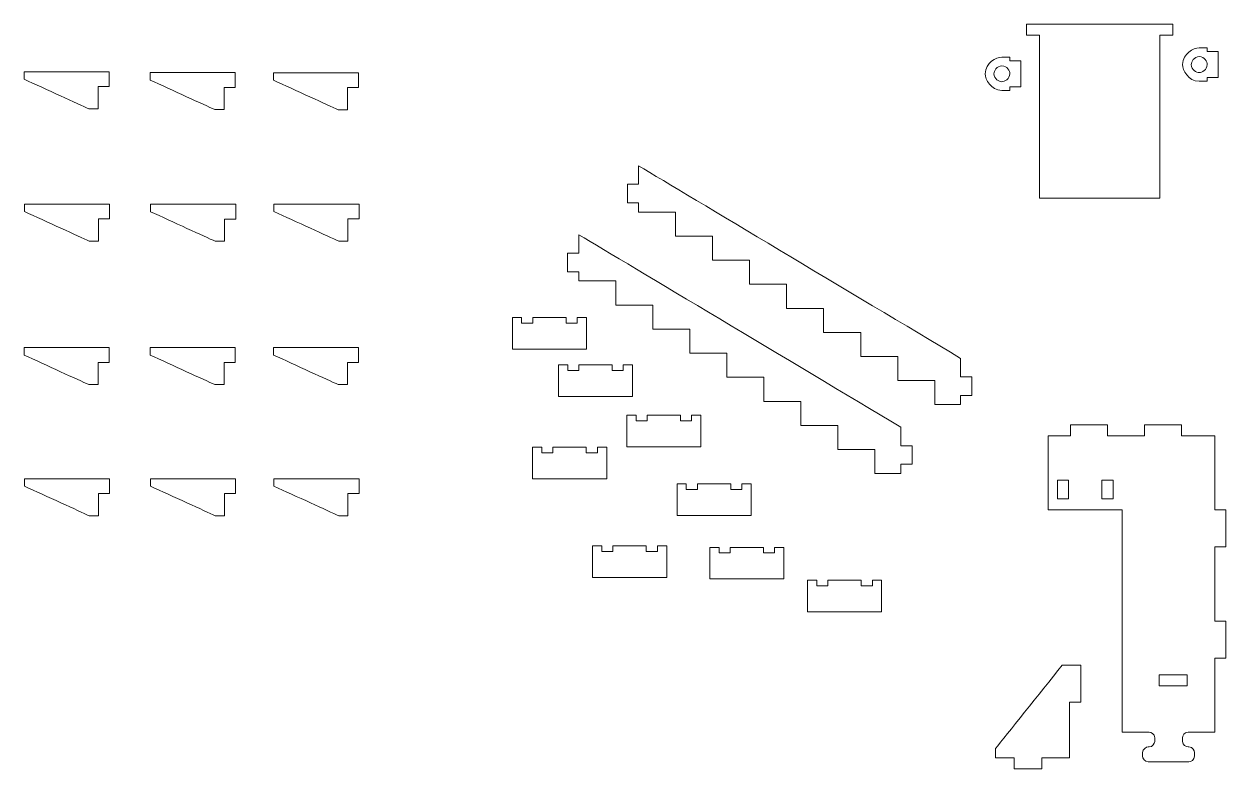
# Model space of a CAD drawing. Header units: millimetres. Extents: x -5059 to 5976, y -2595 to 3315.
# Drawn here: x 2984 to 3633, y -576 to -173 of the extents above; entities that cross this region are included whole.
import ezdxf

# ---------------------------------------------------------------- set-up
doc = ezdxf.new("R2010")
doc.units = ezdxf.units.MM
doc.header["$MEASUREMENT"] = 0
doc.layers.add('Make2D$visible$lines', color=7, linetype='Continuous')

msp = doc.modelspace()

# ---------------------------------------------------------------- linework, layer by layer
at = {"layer": 'Make2D$visible$lines', "color": 18, "lineweight": 9}
for points in [[(3525.1403, -179.3302), (3525.1403, -177.3302), (3525.1403, -174.3302), (3525.1403, -173.3302)], [(3604.1403, -173.3302), (3577.8069, -173.3302), (3538.3069, -173.3302), (3525.1403, -173.3302)], [(3604.1403, -173.3302), (3604.1403, -175.3302), (3604.1403, -178.3302), (3604.1403, -179.3302)], [(3532.1403, -179.3302), (3529.8069, -179.3302), (3526.3069, -179.3302), (3525.1403, -179.3302)], [(3532.1403, -179.3302), (3532.1403, -208.6636), (3532.1403, -252.6636), (3532.1403, -267.3302)], [(3604.1403, -179.3302), (3601.8069, -179.3302), (3598.3069, -179.3302), (3597.1403, -179.3302)], [(3597.1403, -267.3302), (3597.1403, -237.9969), (3597.1403, -193.9969), (3597.1403, -179.3302)], [(3618.4777, -186.2005), (3619.911, -186.2005), (3622.061, -186.2005), (3622.7777, -186.2005)], [(3622.7777, -186.2005), (3622.7777, -186.8672), (3622.7777, -187.8672), (3622.7777, -188.2005)], [(3622.7777, -188.2005), (3624.7777, -188.2005), (3627.7777, -188.2005), (3628.7777, -188.2005)], [(3628.7777, -188.2005), (3628.7777, -192.8672), (3628.7777, -199.8672), (3628.7777, -202.2005)], [(3511.8887, -191.1847), (3513.322, -191.1847), (3515.472, -191.1847), (3516.1887, -191.1847)], [(3516.1887, -191.1847), (3516.1887, -191.8514), (3516.1887, -192.8514), (3516.1887, -193.1847)], [(3516.1887, -193.1847), (3518.1887, -193.1847), (3521.1887, -193.1847), (3522.1887, -193.1847)], [(3522.1887, -193.1847), (3522.1887, -197.8514), (3522.1887, -204.8514), (3522.1887, -207.1847)], [(3029.79, -199.0865), (3014.4567, -199.0865), (2991.4567, -199.0865), (2983.79, -199.0865)], [(2983.79, -199.0865), (2983.79, -200.4198), (2983.79, -202.4198), (2983.79, -203.0865)], [(3029.79, -207.0865), (3029.79, -204.4198), (3029.79, -200.4198), (3029.79, -199.0865)], [(3097.8537, -199.5566), (3082.5204, -199.5566), (3059.5204, -199.5566), (3051.8537, -199.5566)], [(3051.8537, -199.5566), (3051.8537, -200.89), (3051.8537, -202.89), (3051.8537, -203.5566)], [(3097.8537, -207.5566), (3097.8537, -204.89), (3097.8537, -200.89), (3097.8537, -199.5566)], [(3164.4994, -199.647), (3149.1661, -199.647), (3126.1661, -199.647), (3118.4994, -199.647)], [(3118.4994, -199.647), (3118.4994, -200.9803), (3118.4994, -202.9803), (3118.4994, -203.647)], [(3164.4994, -207.647), (3164.4994, -204.9803), (3164.4994, -200.9803), (3164.4994, -199.647)], [(2983.79, -203.0865), (2995.4567, -208.4198), (3012.9567, -216.4198), (3018.79, -219.0865)], [(3023.79, -219.0865), (3023.79, -215.0865), (3023.79, -209.0865), (3023.79, -207.0865)], [(3023.79, -207.0865), (3025.79, -207.0865), (3028.79, -207.0865), (3029.79, -207.0865)], [(3051.8537, -203.5566), (3063.5204, -208.89), (3081.0204, -216.89), (3086.8537, -219.5566)], [(3091.8537, -219.5566), (3091.8537, -215.5566), (3091.8537, -209.5566), (3091.8537, -207.5566)], [(3091.8537, -207.5566), (3093.8537, -207.5566), (3096.8537, -207.5566), (3097.8537, -207.5566)], [(3118.4994, -203.647), (3130.1661, -208.9803), (3147.6661, -216.9803), (3153.4994, -219.647)], [(3158.4994, -219.647), (3158.4994, -215.647), (3158.4994, -209.647), (3158.4994, -207.647)], [(3158.4994, -207.647), (3160.4994, -207.647), (3163.4994, -207.647), (3164.4994, -207.647)], [(3522.1887, -207.1847), (3520.1887, -207.1847), (3517.1887, -207.1847), (3516.1887, -207.1847)], [(3516.1887, -207.1847), (3516.1887, -207.8514), (3516.1887, -208.8514), (3516.1887, -209.1847)], [(3622.7777, -204.2005), (3621.3443, -204.2005), (3619.1943, -204.2005), (3618.4777, -204.2005)], [(3628.7777, -202.2005), (3626.7777, -202.2005), (3623.7777, -202.2005), (3622.7777, -202.2005)], [(3622.7777, -202.2005), (3622.7777, -202.8672), (3622.7777, -203.8672), (3622.7777, -204.2005)], [(3516.1887, -209.1847), (3514.7554, -209.1847), (3512.6054, -209.1847), (3511.8887, -209.1847)], [(3018.79, -219.0865), (3020.4567, -219.0865), (3022.9567, -219.0865), (3023.79, -219.0865)], [(3086.8537, -219.5566), (3088.5204, -219.5566), (3091.0204, -219.5566), (3091.8537, -219.5566)], [(3153.4994, -219.647), (3155.1661, -219.647), (3157.6661, -219.647), (3158.4994, -219.647)], [(3489.6329, -353.8705), (3431.6329, -319.2038), (3344.6329, -267.2038), (3315.6329, -249.8705)], [(3315.6329, -249.8705), (3315.6329, -253.2038), (3315.6329, -258.2038), (3315.6329, -259.8705)], [(3315.6329, -259.8705), (3313.6329, -259.8705), (3310.6329, -259.8705), (3309.6329, -259.8705)], [(3309.6329, -259.8705), (3309.6329, -263.2038), (3309.6329, -268.2038), (3309.6329, -269.8705)], [(3030.0207, -270.5677), (3014.6874, -270.5677), (2991.6874, -270.5677), (2984.0207, -270.5677)], [(2984.0207, -270.5677), (2984.0207, -271.901), (2984.0207, -273.901), (2984.0207, -274.5677)], [(3030.0207, -278.5677), (3030.0207, -275.901), (3030.0207, -271.901), (3030.0207, -270.5677)], [(3098.0844, -270.6573), (3082.7511, -270.6573), (3059.7511, -270.6573), (3052.0844, -270.6573)], [(3052.0844, -270.6573), (3052.0844, -271.9907), (3052.0844, -273.9907), (3052.0844, -274.6573)], [(3098.0844, -278.6573), (3098.0844, -275.9907), (3098.0844, -271.9907), (3098.0844, -270.6573)], [(3164.7301, -270.5677), (3149.3968, -270.5677), (3126.3968, -270.5677), (3118.7301, -270.5677)], [(3118.7301, -270.5677), (3118.7301, -271.901), (3118.7301, -273.901), (3118.7301, -274.5677)], [(3164.7301, -278.5677), (3164.7301, -275.901), (3164.7301, -271.901), (3164.7301, -270.5677)], [(3309.6329, -269.8705), (3311.6329, -269.8705), (3314.6329, -269.8705), (3315.6329, -269.8705)], [(3315.6329, -269.8705), (3315.6329, -271.5372), (3315.6329, -274.0372), (3315.6329, -274.8705)], [(3532.1403, -267.3302), (3553.8069, -267.3302), (3586.3069, -267.3302), (3597.1403, -267.3302)], [(2984.0207, -274.5677), (2995.6874, -279.901), (3013.1874, -287.901), (3019.0207, -290.5677)], [(3024.0207, -290.5677), (3024.0207, -286.5677), (3024.0207, -280.5677), (3024.0207, -278.5677)], [(3024.0207, -278.5677), (3026.0207, -278.5677), (3029.0207, -278.5677), (3030.0207, -278.5677)], [(3052.0844, -274.6573), (3063.7511, -279.9907), (3081.2511, -287.9907), (3087.0844, -290.6573)], [(3092.0844, -290.6573), (3092.0844, -286.6573), (3092.0844, -280.6573), (3092.0844, -278.6573)], [(3092.0844, -278.6573), (3094.0844, -278.6573), (3097.0844, -278.6573), (3098.0844, -278.6573)], [(3118.7301, -274.5677), (3130.3968, -279.901), (3147.8968, -287.901), (3153.7301, -290.5677)], [(3158.7301, -290.5677), (3158.7301, -286.5677), (3158.7301, -280.5677), (3158.7301, -278.5677)], [(3158.7301, -278.5677), (3160.7301, -278.5677), (3163.7301, -278.5677), (3164.7301, -278.5677)], [(3315.6329, -274.8705), (3322.2996, -274.8705), (3332.2996, -274.8705), (3335.6329, -274.8705)], [(3335.6329, -274.8705), (3335.6329, -279.2038), (3335.6329, -285.7038), (3335.6329, -287.8705)], [(3019.0207, -290.5677), (3020.6874, -290.5677), (3023.1874, -290.5677), (3024.0207, -290.5677)], [(3087.0844, -290.6573), (3088.7511, -290.6573), (3091.2511, -290.6573), (3092.0844, -290.6573)], [(3153.7301, -290.5677), (3155.3968, -290.5677), (3157.8968, -290.5677), (3158.7301, -290.5677)], [(3457.3532, -391.0893), (3399.3532, -356.4226), (3312.3532, -304.4226), (3283.3532, -287.0893)], [(3283.3532, -287.0893), (3283.3532, -290.4226), (3283.3532, -295.4226), (3283.3532, -297.0893)], [(3335.6329, -287.8705), (3342.2996, -287.8705), (3352.2996, -287.8705), (3355.6329, -287.8705)], [(3355.6329, -287.8705), (3355.6329, -292.2038), (3355.6329, -298.7038), (3355.6329, -300.8705)], [(3283.3532, -297.0893), (3281.3532, -297.0893), (3278.3532, -297.0893), (3277.3532, -297.0893)], [(3277.3532, -297.0893), (3277.3532, -300.4226), (3277.3532, -305.4226), (3277.3532, -307.0893)], [(3355.6329, -300.8705), (3362.2996, -300.8705), (3372.2996, -300.8705), (3375.6329, -300.8705)], [(3375.6329, -300.8705), (3375.6329, -305.2038), (3375.6329, -311.7038), (3375.6329, -313.8705)], [(3277.3532, -307.0893), (3279.3532, -307.0893), (3282.3532, -307.0893), (3283.3532, -307.0893)], [(3283.3532, -307.0893), (3283.3532, -308.756), (3283.3532, -311.256), (3283.3532, -312.0893)], [(3283.3532, -312.0893), (3290.0198, -312.0893), (3300.0198, -312.0893), (3303.3532, -312.0893)], [(3303.3532, -312.0893), (3303.3532, -316.4226), (3303.3532, -322.9226), (3303.3532, -325.0893)], [(3375.6329, -313.8705), (3382.2996, -313.8705), (3392.2996, -313.8705), (3395.6329, -313.8705)], [(3395.6329, -313.8705), (3395.6329, -318.2038), (3395.6329, -324.7038), (3395.6329, -326.8705)], [(3303.3532, -325.0893), (3310.0198, -325.0893), (3320.0198, -325.0893), (3323.3532, -325.0893)], [(3323.3532, -325.0893), (3323.3532, -329.4226), (3323.3532, -335.9226), (3323.3532, -338.0893)], [(3395.6329, -326.8705), (3402.2996, -326.8705), (3412.2996, -326.8705), (3415.6329, -326.8705)], [(3415.6329, -326.8705), (3415.6329, -331.2038), (3415.6329, -337.7038), (3415.6329, -339.8705)], [(3252.5341, -331.8216), (3250.8674, -331.8216), (3248.3674, -331.8216), (3247.5341, -331.8216)], [(3247.5341, -331.8216), (3247.5341, -337.4883), (3247.5341, -345.9883), (3247.5341, -348.8216)], [(3252.5341, -334.8216), (3252.5341, -333.8216), (3252.5341, -332.3216), (3252.5341, -331.8216)], [(3258.5341, -334.8216), (3256.5341, -334.8216), (3253.5341, -334.8216), (3252.5341, -334.8216)], [(3276.5341, -331.8216), (3270.5341, -331.8216), (3261.5341, -331.8216), (3258.5341, -331.8216)], [(3258.5341, -331.8216), (3258.5341, -332.8216), (3258.5341, -334.3216), (3258.5341, -334.8216)], [(3276.5341, -334.8216), (3276.5341, -333.8216), (3276.5341, -332.3216), (3276.5341, -331.8216)], [(3282.5341, -334.8216), (3280.5341, -334.8216), (3277.5341, -334.8216), (3276.5341, -334.8216)], [(3287.5341, -331.8216), (3285.8674, -331.8216), (3283.3674, -331.8216), (3282.5341, -331.8216)], [(3282.5341, -331.8216), (3282.5341, -332.8216), (3282.5341, -334.3216), (3282.5341, -334.8216)], [(3287.5341, -348.8216), (3287.5341, -343.1549), (3287.5341, -334.6549), (3287.5341, -331.8216)], [(3323.3532, -338.0893), (3330.0198, -338.0893), (3340.0198, -338.0893), (3343.3532, -338.0893)], [(3343.3532, -338.0893), (3343.3532, -342.4226), (3343.3532, -348.9226), (3343.3532, -351.0893)], [(3415.6329, -339.8705), (3422.2996, -339.8705), (3432.2996, -339.8705), (3435.6329, -339.8705)], [(3435.6329, -339.8705), (3435.6329, -344.2038), (3435.6329, -350.7038), (3435.6329, -352.8705)], [(3029.79, -348.0696), (3014.4567, -348.0696), (2991.4567, -348.0696), (2983.79, -348.0696)], [(2983.79, -348.0696), (2983.79, -349.403), (2983.79, -351.403), (2983.79, -352.0696)], [(3029.79, -356.0696), (3029.79, -353.403), (3029.79, -349.403), (3029.79, -348.0696)], [(3097.8537, -348.0696), (3082.5204, -348.0696), (3059.5204, -348.0696), (3051.8537, -348.0696)], [(3051.8537, -348.0696), (3051.8537, -349.403), (3051.8537, -351.403), (3051.8537, -352.0696)], [(3097.8537, -356.0696), (3097.8537, -353.403), (3097.8537, -349.403), (3097.8537, -348.0696)], [(3164.4994, -348.0696), (3149.1661, -348.0696), (3126.1661, -348.0696), (3118.4994, -348.0696)], [(3118.4994, -348.0696), (3118.4994, -349.403), (3118.4994, -351.403), (3118.4994, -352.0696)], [(3164.4994, -356.0696), (3164.4994, -353.403), (3164.4994, -349.403), (3164.4994, -348.0696)], [(3247.5341, -348.8216), (3260.8674, -348.8216), (3280.8674, -348.8216), (3287.5341, -348.8216)], [(2983.79, -352.0696), (2995.4567, -357.403), (3012.9567, -365.403), (3018.79, -368.0696)], [(3023.79, -368.0696), (3023.79, -364.0696), (3023.79, -358.0696), (3023.79, -356.0696)], [(3023.79, -356.0696), (3025.79, -356.0696), (3028.79, -356.0696), (3029.79, -356.0696)], [(3051.8537, -352.0696), (3063.5204, -357.403), (3081.0204, -365.403), (3086.8537, -368.0696)], [(3091.8537, -368.0696), (3091.8537, -364.0696), (3091.8537, -358.0696), (3091.8537, -356.0696)], [(3091.8537, -356.0696), (3093.8537, -356.0696), (3096.8537, -356.0696), (3097.8537, -356.0696)], [(3118.4994, -352.0696), (3130.1661, -357.403), (3147.6661, -365.403), (3153.4994, -368.0696)], [(3158.4994, -368.0696), (3158.4994, -364.0696), (3158.4994, -358.0696), (3158.4994, -356.0696)], [(3158.4994, -356.0696), (3160.4994, -356.0696), (3163.4994, -356.0696), (3164.4994, -356.0696)], [(3343.3532, -351.0893), (3350.0198, -351.0893), (3360.0198, -351.0893), (3363.3532, -351.0893)], [(3363.3532, -351.0893), (3363.3532, -355.4226), (3363.3532, -361.9226), (3363.3532, -364.0893)], [(3435.6329, -352.8705), (3442.2996, -352.8705), (3452.2996, -352.8705), (3455.6329, -352.8705)], [(3455.6329, -352.8705), (3455.6329, -357.2038), (3455.6329, -363.7038), (3455.6329, -365.8705)], [(3489.6329, -363.8705), (3489.6329, -360.5372), (3489.6329, -355.5372), (3489.6329, -353.8705)], [(3277.4045, -357.4457), (3275.7378, -357.4457), (3273.2378, -357.4457), (3272.4045, -357.4457)], [(3272.4045, -357.4457), (3272.4045, -363.1123), (3272.4045, -371.6123), (3272.4045, -374.4457)], [(3277.4045, -360.4457), (3277.4045, -359.4457), (3277.4045, -357.9457), (3277.4045, -357.4457)], [(3283.4045, -360.4457), (3281.4045, -360.4457), (3278.4045, -360.4457), (3277.4045, -360.4457)], [(3301.4045, -357.4457), (3295.4045, -357.4457), (3286.4045, -357.4457), (3283.4045, -357.4457)], [(3283.4045, -357.4457), (3283.4045, -358.4457), (3283.4045, -359.9457), (3283.4045, -360.4457)], [(3301.4045, -360.4457), (3301.4045, -359.4457), (3301.4045, -357.9457), (3301.4045, -357.4457)], [(3307.4045, -360.4457), (3305.4045, -360.4457), (3302.4045, -360.4457), (3301.4045, -360.4457)], [(3312.4045, -357.4457), (3310.7378, -357.4457), (3308.2378, -357.4457), (3307.4045, -357.4457)], [(3307.4045, -357.4457), (3307.4045, -358.4457), (3307.4045, -359.9457), (3307.4045, -360.4457)], [(3312.4045, -374.4457), (3312.4045, -368.779), (3312.4045, -360.279), (3312.4045, -357.4457)], [(3018.79, -368.0696), (3020.4567, -368.0696), (3022.9567, -368.0696), (3023.79, -368.0696)], [(3086.8537, -368.0696), (3088.5204, -368.0696), (3091.0204, -368.0696), (3091.8537, -368.0696)], [(3153.4994, -368.0696), (3155.1661, -368.0696), (3157.6661, -368.0696), (3158.4994, -368.0696)], [(3363.3532, -364.0893), (3370.0198, -364.0893), (3380.0198, -364.0893), (3383.3532, -364.0893)], [(3383.3532, -364.0893), (3383.3532, -368.4226), (3383.3532, -374.9226), (3383.3532, -377.0893)], [(3455.6329, -365.8705), (3462.2996, -365.8705), (3472.2996, -365.8705), (3475.6329, -365.8705)], [(3475.6329, -365.8705), (3475.6329, -370.2038), (3475.6329, -376.7038), (3475.6329, -378.8705)], [(3495.6329, -363.8705), (3493.6329, -363.8705), (3490.6329, -363.8705), (3489.6329, -363.8705)], [(3495.6329, -373.8705), (3495.6329, -370.5372), (3495.6329, -365.5372), (3495.6329, -363.8705)], [(3272.4045, -374.4457), (3285.7378, -374.4457), (3305.7378, -374.4457), (3312.4045, -374.4457)], [(3489.6329, -378.8705), (3489.6329, -377.2038), (3489.6329, -374.7038), (3489.6329, -373.8705)], [(3489.6329, -373.8705), (3491.6329, -373.8705), (3494.6329, -373.8705), (3495.6329, -373.8705)], [(3383.3532, -377.0893), (3390.0198, -377.0893), (3400.0198, -377.0893), (3403.3532, -377.0893)], [(3403.3532, -377.0893), (3403.3532, -381.4226), (3403.3532, -387.9226), (3403.3532, -390.0893)], [(3475.6329, -378.8705), (3480.2996, -378.8705), (3487.2996, -378.8705), (3489.6329, -378.8705)], [(3314.3333, -384.577), (3312.6666, -384.577), (3310.1666, -384.577), (3309.3333, -384.577)], [(3309.3333, -384.577), (3309.3333, -390.2437), (3309.3333, -398.7437), (3309.3333, -401.577)], [(3314.3333, -387.577), (3314.3333, -386.577), (3314.3333, -385.077), (3314.3333, -384.577)], [(3320.3333, -387.577), (3318.3333, -387.577), (3315.3333, -387.577), (3314.3333, -387.577)], [(3338.3333, -384.577), (3332.3333, -384.577), (3323.3333, -384.577), (3320.3333, -384.577)], [(3320.3333, -384.577), (3320.3333, -385.577), (3320.3333, -387.077), (3320.3333, -387.577)], [(3338.3333, -387.577), (3338.3333, -386.577), (3338.3333, -385.077), (3338.3333, -384.577)], [(3344.3333, -387.577), (3342.3333, -387.577), (3339.3333, -387.577), (3338.3333, -387.577)], [(3349.3333, -384.577), (3347.6666, -384.577), (3345.1666, -384.577), (3344.3333, -384.577)], [(3344.3333, -384.577), (3344.3333, -385.577), (3344.3333, -387.077), (3344.3333, -387.577)], [(3349.3333, -401.577), (3349.3333, -395.9104), (3349.3333, -387.4104), (3349.3333, -384.577)], [(3403.3532, -390.0893), (3410.0198, -390.0893), (3420.0198, -390.0893), (3423.3532, -390.0893)], [(3423.3532, -390.0893), (3423.3532, -394.4226), (3423.3532, -400.9226), (3423.3532, -403.0893)], [(3457.3532, -401.0893), (3457.3532, -397.756), (3457.3532, -392.756), (3457.3532, -391.0893)], [(3548.9103, -395.7366), (3544.9103, -395.7366), (3538.9103, -395.7366), (3536.9103, -395.7366)], [(3536.9103, -395.7366), (3536.9103, -409.0699), (3536.9103, -429.0699), (3536.9103, -435.7366)], [(3548.9103, -389.7366), (3555.577, -389.7366), (3565.577, -389.7366), (3568.9103, -389.7366)], [(3548.9103, -395.7366), (3548.9103, -393.7366), (3548.9103, -390.7366), (3548.9103, -389.7366)], [(3568.9103, -389.7366), (3568.9103, -391.7366), (3568.9103, -394.7366), (3568.9103, -395.7366)], [(3588.9103, -395.7366), (3582.2436, -395.7366), (3572.2436, -395.7366), (3568.9103, -395.7366)], [(3588.9103, -389.7366), (3595.577, -389.7366), (3605.577, -389.7366), (3608.9103, -389.7366)], [(3588.9103, -395.7366), (3588.9103, -393.7366), (3588.9103, -390.7366), (3588.9103, -389.7366)], [(3608.9103, -389.7366), (3608.9103, -391.7366), (3608.9103, -394.7366), (3608.9103, -395.7366)], [(3626.9103, -395.7366), (3620.9103, -395.7366), (3611.9103, -395.7366), (3608.9103, -395.7366)], [(3626.9103, -435.7366), (3626.9103, -422.4033), (3626.9103, -402.4033), (3626.9103, -395.7366)], [(3263.4615, -401.9177), (3261.7949, -401.9177), (3259.2949, -401.9177), (3258.4615, -401.9177)], [(3258.4615, -401.9177), (3258.4615, -407.5843), (3258.4615, -416.0843), (3258.4615, -418.9177)], [(3263.4615, -404.9177), (3263.4615, -403.9177), (3263.4615, -402.4177), (3263.4615, -401.9177)], [(3287.4615, -401.9177), (3281.4615, -401.9177), (3272.4615, -401.9177), (3269.4615, -401.9177)], [(3269.4615, -401.9177), (3269.4615, -402.9177), (3269.4615, -404.4177), (3269.4615, -404.9177)], [(3287.4615, -404.9177), (3287.4615, -403.9177), (3287.4615, -402.4177), (3287.4615, -401.9177)], [(3298.4615, -401.9177), (3296.7949, -401.9177), (3294.2949, -401.9177), (3293.4615, -401.9177)], [(3293.4615, -401.9177), (3293.4615, -402.9177), (3293.4615, -404.4177), (3293.4615, -404.9177)], [(3298.4615, -418.9177), (3298.4615, -413.251), (3298.4615, -404.751), (3298.4615, -401.9177)], [(3309.3333, -401.577), (3322.6666, -401.577), (3342.6666, -401.577), (3349.3333, -401.577)], [(3463.3532, -401.0893), (3461.3532, -401.0893), (3458.3532, -401.0893), (3457.3532, -401.0893)], [(3463.3532, -411.0893), (3463.3532, -407.756), (3463.3532, -402.756), (3463.3532, -401.0893)], [(3269.4615, -404.9177), (3267.4615, -404.9177), (3264.4615, -404.9177), (3263.4615, -404.9177)], [(3293.4615, -404.9177), (3291.4615, -404.9177), (3288.4615, -404.9177), (3287.4615, -404.9177)], [(3423.3532, -403.0893), (3430.0198, -403.0893), (3440.0198, -403.0893), (3443.3532, -403.0893)], [(3443.3532, -403.0893), (3443.3532, -407.4226), (3443.3532, -413.9226), (3443.3532, -416.0893)], [(3457.3532, -416.0893), (3457.3532, -414.4226), (3457.3532, -411.9226), (3457.3532, -411.0893)], [(3457.3532, -411.0893), (3459.3532, -411.0893), (3462.3532, -411.0893), (3463.3532, -411.0893)], [(3030.0167, -418.8579), (3014.6833, -418.8579), (2991.6833, -418.8579), (2984.0167, -418.8579)], [(2984.0167, -418.8579), (2984.0167, -420.1912), (2984.0167, -422.1912), (2984.0167, -422.8579)], [(3030.0167, -426.8579), (3030.0167, -424.1912), (3030.0167, -420.1912), (3030.0167, -418.8579)], [(3098.0803, -418.8579), (3082.747, -418.8579), (3059.747, -418.8579), (3052.0803, -418.8579)], [(3052.0803, -418.8579), (3052.0803, -420.1912), (3052.0803, -422.1912), (3052.0803, -422.8579)], [(3098.0803, -426.8579), (3098.0803, -424.1912), (3098.0803, -420.1912), (3098.0803, -418.8579)], [(3164.726, -418.8579), (3149.3927, -418.8579), (3126.3927, -418.8579), (3118.726, -418.8579)], [(3118.726, -418.8579), (3118.726, -420.1912), (3118.726, -422.1912), (3118.726, -422.8579)], [(3164.726, -426.8579), (3164.726, -424.1912), (3164.726, -420.1912), (3164.726, -418.8579)], [(3258.4615, -418.9177), (3271.7949, -418.9177), (3291.7949, -418.9177), (3298.4615, -418.9177)], [(3341.4647, -421.7159), (3339.798, -421.7159), (3337.298, -421.7159), (3336.4647, -421.7159)], [(3336.4647, -421.7159), (3336.4647, -427.3826), (3336.4647, -435.8826), (3336.4647, -438.7159)], [(3341.4647, -424.7159), (3341.4647, -423.7159), (3341.4647, -422.2159), (3341.4647, -421.7159)], [(3365.4647, -421.7159), (3359.4647, -421.7159), (3350.4647, -421.7159), (3347.4647, -421.7159)], [(3347.4647, -421.7159), (3347.4647, -422.7159), (3347.4647, -424.2159), (3347.4647, -424.7159)], [(3365.4647, -424.7159), (3365.4647, -423.7159), (3365.4647, -422.2159), (3365.4647, -421.7159)], [(3376.4647, -421.7159), (3374.798, -421.7159), (3372.298, -421.7159), (3371.4647, -421.7159)], [(3371.4647, -421.7159), (3371.4647, -422.7159), (3371.4647, -424.2159), (3371.4647, -424.7159)], [(3376.4647, -438.7159), (3376.4647, -433.0493), (3376.4647, -424.5493), (3376.4647, -421.7159)], [(3443.3532, -416.0893), (3448.0198, -416.0893), (3455.0198, -416.0893), (3457.3532, -416.0893)], [(3541.9103, -419.7366), (3541.9103, -423.0699), (3541.9103, -428.0699), (3541.9103, -429.7366)], [(3547.9103, -419.7366), (3545.9103, -419.7366), (3542.9103, -419.7366), (3541.9103, -419.7366)], [(3547.9103, -429.7366), (3547.9103, -426.4033), (3547.9103, -421.4033), (3547.9103, -419.7366)], [(3565.9103, -419.7366), (3565.9103, -423.0699), (3565.9103, -428.0699), (3565.9103, -429.7366)], [(3571.9103, -419.7366), (3569.9103, -419.7366), (3566.9103, -419.7366), (3565.9103, -419.7366)], [(3571.9103, -429.7366), (3571.9103, -426.4033), (3571.9103, -421.4033), (3571.9103, -419.7366)], [(2984.0167, -422.8579), (2995.6833, -428.1912), (3013.1833, -436.1912), (3019.0167, -438.8579)], [(3024.0167, -438.8579), (3024.0167, -434.8579), (3024.0167, -428.8579), (3024.0167, -426.8579)], [(3024.0167, -426.8579), (3026.0167, -426.8579), (3029.0167, -426.8579), (3030.0167, -426.8579)], [(3052.0803, -422.8579), (3063.747, -428.1912), (3081.247, -436.1912), (3087.0803, -438.8579)], [(3092.0803, -438.8579), (3092.0803, -434.8579), (3092.0803, -428.8579), (3092.0803, -426.8579)], [(3092.0803, -426.8579), (3094.0803, -426.8579), (3097.0803, -426.8579), (3098.0803, -426.8579)], [(3118.726, -422.8579), (3130.3927, -428.1912), (3147.8927, -436.1912), (3153.726, -438.8579)], [(3158.726, -438.8579), (3158.726, -434.8579), (3158.726, -428.8579), (3158.726, -426.8579)], [(3158.726, -426.8579), (3160.726, -426.8579), (3163.726, -426.8579), (3164.726, -426.8579)], [(3347.4647, -424.7159), (3345.4647, -424.7159), (3342.4647, -424.7159), (3341.4647, -424.7159)], [(3371.4647, -424.7159), (3369.4647, -424.7159), (3366.4647, -424.7159), (3365.4647, -424.7159)], [(3541.9103, -429.7366), (3543.9103, -429.7366), (3546.9103, -429.7366), (3547.9103, -429.7366)], [(3565.9103, -429.7366), (3567.9103, -429.7366), (3570.9103, -429.7366), (3571.9103, -429.7366)], [(3019.0167, -438.8579), (3020.6833, -438.8579), (3023.1833, -438.8579), (3024.0167, -438.8579)], [(3087.0803, -438.8579), (3088.747, -438.8579), (3091.247, -438.8579), (3092.0803, -438.8579)], [(3153.726, -438.8579), (3155.3927, -438.8579), (3157.8927, -438.8579), (3158.726, -438.8579)], [(3336.4647, -438.7159), (3349.798, -438.7159), (3369.798, -438.7159), (3376.4647, -438.7159)], [(3536.9103, -435.7366), (3550.2436, -435.7366), (3570.2436, -435.7366), (3576.9103, -435.7366)], [(3576.9103, -435.7366), (3576.9103, -475.7366), (3576.9103, -535.7366), (3576.9103, -555.7366)], [(3626.9103, -435.7366), (3628.9103, -435.7366), (3631.9103, -435.7366), (3632.9103, -435.7366)], [(3632.9103, -435.7366), (3632.9103, -442.4033), (3632.9103, -452.4033), (3632.9103, -455.7366)], [(3295.8684, -455.1782), (3294.2018, -455.1782), (3291.7018, -455.1782), (3290.8684, -455.1782)], [(3290.8684, -455.1782), (3290.8684, -460.8449), (3290.8684, -469.3449), (3290.8684, -472.1782)], [(3295.8684, -458.1782), (3295.8684, -457.1782), (3295.8684, -455.6782), (3295.8684, -455.1782)], [(3301.8684, -458.1782), (3299.8684, -458.1782), (3296.8684, -458.1782), (3295.8684, -458.1782)], [(3319.8684, -455.1782), (3313.8684, -455.1782), (3304.8684, -455.1782), (3301.8684, -455.1782)], [(3301.8684, -455.1782), (3301.8684, -456.1782), (3301.8684, -457.6782), (3301.8684, -458.1782)], [(3319.8684, -458.1782), (3319.8684, -457.1782), (3319.8684, -455.6782), (3319.8684, -455.1782)], [(3325.8684, -458.1782), (3323.8684, -458.1782), (3320.8684, -458.1782), (3319.8684, -458.1782)], [(3330.8684, -455.1782), (3329.2018, -455.1782), (3326.7018, -455.1782), (3325.8684, -455.1782)], [(3325.8684, -455.1782), (3325.8684, -456.1782), (3325.8684, -457.6782), (3325.8684, -458.1782)], [(3330.8684, -472.1782), (3330.8684, -466.5116), (3330.8684, -458.0116), (3330.8684, -455.1782)], [(3359.175, -455.9319), (3357.5083, -455.9319), (3355.0083, -455.9319), (3354.175, -455.9319)], [(3354.175, -455.9319), (3354.175, -461.5985), (3354.175, -470.0985), (3354.175, -472.9319)], [(3359.175, -458.9319), (3359.175, -457.9319), (3359.175, -456.4319), (3359.175, -455.9319)], [(3365.175, -458.9319), (3363.175, -458.9319), (3360.175, -458.9319), (3359.175, -458.9319)], [(3383.175, -455.9319), (3377.175, -455.9319), (3368.175, -455.9319), (3365.175, -455.9319)], [(3365.175, -455.9319), (3365.175, -456.9319), (3365.175, -458.4319), (3365.175, -458.9319)], [(3383.175, -458.9319), (3383.175, -457.9319), (3383.175, -456.4319), (3383.175, -455.9319)], [(3389.175, -458.9319), (3387.175, -458.9319), (3384.175, -458.9319), (3383.175, -458.9319)], [(3394.175, -455.9319), (3392.5083, -455.9319), (3390.0083, -455.9319), (3389.175, -455.9319)], [(3389.175, -455.9319), (3389.175, -456.9319), (3389.175, -458.4319), (3389.175, -458.9319)], [(3394.175, -472.9319), (3394.175, -467.2652), (3394.175, -458.7652), (3394.175, -455.9319)], [(3632.9103, -455.7366), (3630.9103, -455.7366), (3627.9103, -455.7366), (3626.9103, -455.7366)], [(3626.9103, -495.7366), (3626.9103, -482.4033), (3626.9103, -462.4033), (3626.9103, -455.7366)], [(3290.8684, -472.1782), (3304.2018, -472.1782), (3324.2018, -472.1782), (3330.8684, -472.1782)], [(3354.175, -472.9319), (3367.5083, -472.9319), (3387.5083, -472.9319), (3394.175, -472.9319)], [(3411.9304, -473.7244), (3410.2637, -473.7244), (3407.7637, -473.7244), (3406.9304, -473.7244)], [(3406.9304, -473.7244), (3406.9304, -479.3911), (3406.9304, -487.8911), (3406.9304, -490.7244)], [(3411.9304, -476.7244), (3411.9304, -475.7244), (3411.9304, -474.2244), (3411.9304, -473.7244)], [(3435.9304, -473.7244), (3429.9304, -473.7244), (3420.9304, -473.7244), (3417.9304, -473.7244)], [(3417.9304, -473.7244), (3417.9304, -474.7244), (3417.9304, -476.2244), (3417.9304, -476.7244)], [(3435.9304, -476.7244), (3435.9304, -475.7244), (3435.9304, -474.2244), (3435.9304, -473.7244)], [(3446.9304, -473.7244), (3445.2637, -473.7244), (3442.7637, -473.7244), (3441.9304, -473.7244)], [(3441.9304, -473.7244), (3441.9304, -474.7244), (3441.9304, -476.2244), (3441.9304, -476.7244)], [(3446.9304, -490.7244), (3446.9304, -485.0577), (3446.9304, -476.5577), (3446.9304, -473.7244)], [(3417.9304, -476.7244), (3415.9304, -476.7244), (3412.9304, -476.7244), (3411.9304, -476.7244)], [(3441.9304, -476.7244), (3439.9304, -476.7244), (3436.9304, -476.7244), (3435.9304, -476.7244)], [(3406.9304, -490.7244), (3420.2637, -490.7244), (3440.2637, -490.7244), (3446.9304, -490.7244)], [(3626.9103, -495.7366), (3628.9103, -495.7366), (3631.9103, -495.7366), (3632.9103, -495.7366)], [(3632.9103, -495.7366), (3632.9103, -502.4033), (3632.9103, -512.4033), (3632.9103, -515.7366)], [(3632.9103, -515.7366), (3630.9103, -515.7366), (3627.9103, -515.7366), (3626.9103, -515.7366)], [(3626.9103, -555.7366), (3626.9103, -542.4033), (3626.9103, -522.4033), (3626.9103, -515.7366)], [(3544.4427, -519.6153), (3532.4427, -534.6153), (3514.4427, -557.1153), (3508.4427, -564.6153)], [(3554.4427, -519.6153), (3551.1094, -519.6153), (3546.1094, -519.6153), (3544.4427, -519.6153)], [(3554.4427, -539.6153), (3554.4427, -532.9486), (3554.4427, -522.9486), (3554.4427, -519.6153)], [(3596.9103, -524.7366), (3596.9103, -526.7366), (3596.9103, -529.7366), (3596.9103, -530.7366)], [(3611.9103, -524.7366), (3606.9103, -524.7366), (3599.4103, -524.7366), (3596.9103, -524.7366)], [(3611.9103, -530.7366), (3611.9103, -528.7366), (3611.9103, -525.7366), (3611.9103, -524.7366)], [(3596.9103, -530.7366), (3601.9103, -530.7366), (3609.4103, -530.7366), (3611.9103, -530.7366)], [(3548.4427, -569.6153), (3548.4427, -559.6153), (3548.4427, -544.6153), (3548.4427, -539.6153)], [(3548.4427, -539.6153), (3550.4427, -539.6153), (3553.4427, -539.6153), (3554.4427, -539.6153)], [(3591.4103, -555.7366), (3586.577, -555.7366), (3579.327, -555.7366), (3576.9103, -555.7366)], [(3594.4103, -558.7366), (3594.4103, -556.7366), (3592.4103, -555.7366), (3591.4103, -555.7366)], [(3612.4103, -555.7366), (3610.4103, -555.7366), (3609.4103, -557.7366), (3609.4103, -558.7366)], [(3612.4103, -555.7366), (3617.2436, -555.7366), (3624.4936, -555.7366), (3626.9103, -555.7366)], [(3508.4427, -564.6153), (3508.4427, -566.2819), (3508.4427, -568.7819), (3508.4427, -569.6153)], [(3587.9103, -566.7366), (3587.9103, -564.7366), (3589.9103, -563.7366), (3590.9103, -563.7366)], [(3590.9103, -563.7366), (3591.077, -563.7366), (3591.327, -563.7366), (3591.4103, -563.7366)], [(3591.4103, -563.7366), (3593.4103, -563.7366), (3594.4103, -561.7366), (3594.4103, -560.7366)], [(3594.4103, -560.7366), (3594.4103, -560.0699), (3594.4103, -559.0699), (3594.4103, -558.7366)], [(3609.4103, -558.7366), (3609.4103, -559.4033), (3609.4103, -560.4033), (3609.4103, -560.7366)], [(3609.4103, -560.7366), (3609.4103, -562.7366), (3611.4103, -563.7366), (3612.4103, -563.7366)], [(3612.4103, -563.7366), (3612.577, -563.7366), (3612.827, -563.7366), (3612.9103, -563.7366)], [(3612.9103, -563.7366), (3614.9103, -563.7366), (3615.9103, -565.7366), (3615.9103, -566.7366)], [(3508.4427, -569.6153), (3511.776, -569.6153), (3516.776, -569.6153), (3518.4427, -569.6153)], [(3518.4427, -569.6153), (3518.4427, -571.6153), (3518.4427, -574.6153), (3518.4427, -575.6153)], [(3533.4427, -569.6153), (3538.4427, -569.6153), (3545.9427, -569.6153), (3548.4427, -569.6153)], [(3533.4427, -575.6153), (3533.4427, -573.6153), (3533.4427, -570.6153), (3533.4427, -569.6153)], [(3587.9103, -568.7366), (3587.9103, -568.0699), (3587.9103, -567.0699), (3587.9103, -566.7366)], [(3590.9103, -571.7366), (3588.9103, -571.7366), (3587.9103, -569.7366), (3587.9103, -568.7366)], [(3615.9103, -568.7366), (3615.9103, -570.7366), (3613.9103, -571.7366), (3612.9103, -571.7366)], [(3615.9103, -566.7366), (3615.9103, -567.4033), (3615.9103, -568.4033), (3615.9103, -568.7366)], [(3518.4427, -575.6153), (3523.4427, -575.6153), (3530.9427, -575.6153), (3533.4427, -575.6153)], [(3612.9103, -571.7366), (3605.577, -571.7366), (3594.577, -571.7366), (3590.9103, -571.7366)]]:
    msp.add_open_spline(points, degree=3, dxfattribs=at)
for points in [[(3618.4777, -204.2005), (3612.4777, -204.2005), (3609.4777, -198.2005), (3609.4777, -195.2005), (3609.4777, -195.2005), (3609.4777, -189.2005), (3615.4777, -186.2005), (3618.4777, -186.2005)], [(3511.8887, -209.1847), (3505.8887, -209.1847), (3502.8887, -203.1847), (3502.8887, -200.1847), (3502.8887, -200.1847), (3502.8887, -194.1847), (3508.8887, -191.1847), (3511.8887, -191.1847)], [(3618.4777, -190.9005), (3615.611, -190.9005), (3614.1777, -193.7672), (3614.1777, -195.2005), (3614.1777, -195.2005), (3614.1777, -198.0672), (3617.0443, -199.5005), (3618.4777, -199.5005)], [(3618.4777, -190.9005), (3621.3443, -190.9005), (3622.7777, -193.7672), (3622.7777, -195.2005), (3622.7777, -195.2005), (3622.7777, -198.0672), (3619.911, -199.5005), (3618.4777, -199.5005)], [(3511.8887, -195.8847), (3509.022, -195.8847), (3507.5887, -198.7514), (3507.5887, -200.1847), (3507.5887, -200.1847), (3507.5887, -203.0514), (3510.4554, -204.4847), (3511.8887, -204.4847)], [(3511.8887, -195.8847), (3514.7554, -195.8847), (3516.1887, -198.7514), (3516.1887, -200.1847), (3516.1887, -200.1847), (3516.1887, -203.0514), (3513.322, -204.4847), (3511.8887, -204.4847)]]:
    msp.add_open_spline(points, degree=3, knots=[0, 0, 0, 0, 0.33333333, 0.33333333, 0.33333333, 0.33333333, 1, 1, 1, 1], dxfattribs=at)

doc.saveas('drawing.dxf')
